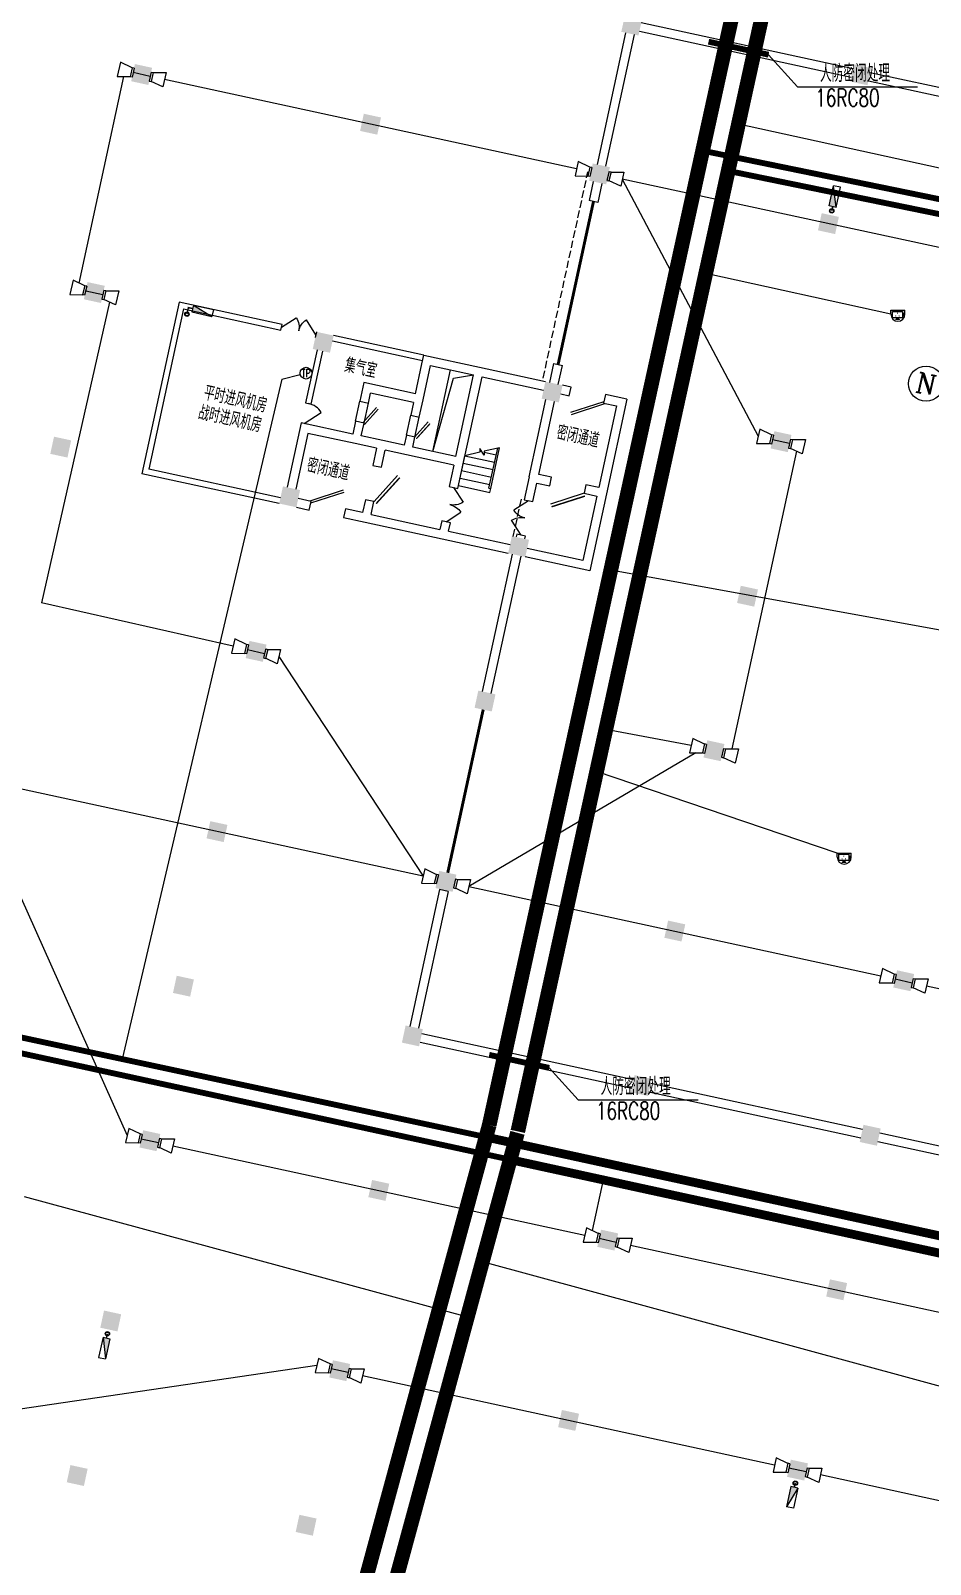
# Model space of a CAD drawing. Extents: x 791398 to 2325386, y -987887 to -518217.
# Drawn here: x 1507381 to 1538105, y -775316 to -722945 of the extents above; entities that cross this region are included whole.
import ezdxf
from ezdxf.enums import TextEntityAlignment as Align

# ---------------------------------------------------------------- set-up
doc = ezdxf.new("R2010")
doc.units = 0
doc.header["$LTSCALE"] = 1000
doc.header["$MEASUREMENT"] = 0
for name, pattern in [('BORDER', [1.75, 0.5, -0.25, 0.5, -0.25, 0, -0.25]), ('DASH', [0.35, 0.25, -0.1]), ('DASHEDX2', [1.5, 1, -0.5])]:
    doc.linetypes.add(name, pattern=pattern)
for name, color, linetype in [('AXIS', 3, 'Continuous'), ('AXIS_TEXT', 7, 'Continuous'), ('COLUMN', 252, 'Continuous'), ('JPS-X', 1, 'BORDER'), ('JPS-XHS', 7, 'Continuous'), ('PS房间字', 3, 'Continuous'), ('RD-equip', 3, 'Continuous'), ('RD-text', 4, 'Continuous'), ('STAIR', 9, 'Continuous'), ('WALL', 8, 'Continuous'), ('WINDOW', 8, 'Continuous'), ('ZS封堵', 40, 'Continuous'), ('ZS房间字', 6, 'Continuous')]:
    doc.layers.add(name, color=color, linetype=linetype)
doc.layers.add('RD-line', color=2, linetype='Continuous', lineweight=0)
doc.styles.add('_TCH_AXIS', font='COMPLEX', dxfattribs={"bigfont": 'GBCBIG'})
doc.styles.add('_TCH_DIM', font='SIMPLEX', dxfattribs={"bigfont": 'GBCBIG'})
doc.styles.add('_TEL_DIM', font='SIMPLEX', dxfattribs={"width": 0.8, "height": 3.5, "bigfont": 'HZTXT'})
doc.styles.add('COMPLEX', font='COMPLEX')
doc.styles.add('FS1', font='txt4', dxfattribs={"width": 0.8, "bigfont": 'fstxt'})
doc.styles.add('FS2', font='tjromans.shx', dxfattribs={"width": 0.8, "bigfont": 'tjhztxt.shx'})
doc.linetypes.add('BRA', pattern='A,2.8,-0.1,["B",_TEL_DIM,S=0.07,R=0,X=0,Y=-0.12],-0.25', length=3.15)
doc.linetypes.add('CCTV', pattern='A,2.8,-0.1,["V",_TEL_DIM,S=0.07,R=0,X=0,Y=-0.12],-0.25', length=3.15)
doc.linetypes.add('TD', pattern='A,2.8,-0.1,["C",_TEL_DIM,S=0.07,R=0,X=0,Y=-0.12],-0.25', length=3.15)

# ---------------------------------------------------------------- blocks, each defined once
blk = doc.blocks.new('FF')
at = {"linetype": 'Continuous'}
for radius in [75, 60]:
    blk.add_circle((0, 0), radius, dxfattribs=at)
blk = doc.blocks.new('DXHS')
at = {"layer": 'JPS-XHS'}
blk.add_hatch(color=256, dxfattribs=at).paths.add_polyline_path([(-350, 240), (-350, 0), (350, 0)])
at = {"layer": 'JPS-XHS', "linetype": 'Continuous'}
for p, q in [((-350, 240), (-350, 0)), ((-350, 240), (350, 240)), ((-350, 0), (350, 0)), ((350, 240), (350, 0))]:
    blk.add_line(p, q, dxfattribs=at)
at = {"layer": 'JPS-XHS'}
blk.add_line((-350, 240), (350, 0), dxfattribs=at)
blk = doc.blocks.new('xxhhsss')
at = {"layer": 'JPS-X', "const_width": 50}
for points in [[(69612, -30619), (69580, -30766)], [(47560, -34294), (47609, -34069), (47756, -34101)], [(44810, -69256), (44842, -69110)], [(68303, -74357), (68335, -74210)]]:
    blk.add_lwpolyline(points, dxfattribs=at)
at = {"layer": 'JPS-X'}
for p, rotation in [((69580, -30766), 257.7513756366785), ((47560, -34294), 347.7513756287452), ((44842, -69110), 77.75137563667849), ((68335, -74210), 257.7513756366785)]:
    blk.add_blockref('FF', p, dxfattribs=dict(at, rotation=rotation))
at = {"layer": 'JPS-XHS', "xscale": -1}
for p, rotation in [((69569, -30252), 257.7513756366785), ((44853, -69624), 77.75137563667849)]:
    blk.add_blockref('DXHS', p, dxfattribs=dict(at, rotation=rotation))
at = {"layer": 'JPS-XHS'}
for p, rotation in [((48072, -34293), 347.7513756287452), ((68112, -74673), 257.7513756366785)]:
    blk.add_blockref('DXHS', p, dxfattribs=dict(at, rotation=rotation))
blk = doc.blocks.new('_FZH')
blk.add_solid([(-0.5, -0.5), (0.5, -0.5), (-0.5, 0.5), (0.5, 0.5)])
blk = doc.blocks.new('_AXISO')
blk.add_circle((0, 0), 0.5)
at = {"layer": 'AXIS_TEXT', "style": 'COMPLEX', "width": 1.041667}
blk.add_attdef('A', text='', height=0.56, dxfattribs=at).set_placement((-0.25, -0.28), (0.25, -0.28), align=Align.FIT)
blk = doc.blocks.new('$DorLib2D$00000181')
at = {"color": 0}
for p, q in [((-0.533, 0.141), (0.333, 0.641)), ((-0.5, 0.083), (0.366, 0.583))]:
    blk.add_line(p, q, dxfattribs=at)
blk = doc.blocks.new('$DorLib2D$00000116')
at = {"color": 0}
for p, q in [((-0.5, 0), (-0.146, 0.354)), ((0.5, 0), (0.146, 0.354))]:
    blk.add_line(p, q, dxfattribs=at)
for centre, start, end in [((-0.5, 0), 0, 45), ((0.5, 0), 135, 180)]:
    blk.add_arc(centre, 0.5, start, end, dxfattribs=at)
blk = doc.blocks.new('$DorLib2D$00000190')
at = {"color": 0}
blk.add_line((-0.5, 0.187), (0.366, 0.687), dxfattribs=at)
at = {"color": 0, "const_width": 0.0625}
blk.add_lwpolyline([(-0.562, 0.296), (0.304, 0.796)], dxfattribs=at)
blk = doc.blocks.new('$DorLib2D$00000180')
at = {"color": 0}
for p, q in [((-0.557, 0.242), (0.309, 0.742)), ((-0.5, 0.143), (0.366, 0.643))]:
    blk.add_line(p, q, dxfattribs=at)
blk = doc.blocks.new('$DorLib2D$00000192')
at = {"color": 0}
blk.add_line((-0.5, 0.125), (0.366, 0.625), dxfattribs=at)
at = {"color": 0, "const_width": 0.0417}
blk.add_lwpolyline([(-0.542, 0.197), (0.324, 0.697)], dxfattribs=at)
blk = doc.blocks.new('$DorLib2D$00000114')
at = {"color": 0}
blk.add_line((0.5, 0), (-0.207, 0.707), dxfattribs=at)
blk.add_arc((0.5, 0), 1, 135, 180, dxfattribs=at)
blk = doc.blocks.new('dadadadadadadad')
at = {"layer": 'RD-equip'}
for p, q in [((-157, 0), (-157, -70)), ((-157, 0), (157, 0)), ((157, 0), (157, -70)), ((-154, -70), (-253, -500)), ((-253, -500), (248, -500)), ((-157, -70), (157, -70)), ((248, -500), (155, -70))]:
    blk.add_line(p, q, dxfattribs=at)
blk = doc.blocks.new('PCY07')
at = {"color": 0, "lineweight": -2}
for p, q in [((-321, 0), (-321, 182)), ((-321, 182), (321, 182)), ((-249, -161), (-249, 129)), ((-249, 129), (205, 129)), ((205, 129), (205, -161)), ((321, 0), (321, 182)), ((205, -161), (-249, -161))]:
    blk.add_line(p, q, dxfattribs=at)
at = {"color": 0, "lineweight": -2, "const_width": 25}
for points in [[(-34, 48, 1), (-9, 48, 1)], [(-111, -81, 1), (-86, -81, 1)], [(67, -81, -1), (42, -81, -1)]]:
    blk.add_lwpolyline(points, format="xyb", close=True, dxfattribs=at)
at = {"color": 0, "lineweight": -2, "const_width": 80}
blk.add_lwpolyline([(245, 69), (245, -100)], dxfattribs=at)
at = {"color": 0, "lineweight": -2}
blk.add_lwpolyline([(-12, -162, 100, 250, 0), (-12, -272, 250, 250, 0)], format="xyseb", dxfattribs=at)
blk.add_arc((0, 0), 321, 180, 0, dxfattribs=at)
blk = doc.blocks.new('TELEPHONE')
at = {"layer": 'RD-equip'}
blk.add_circle((-32658, -70477), 200, dxfattribs=at)
at = {"layer": 'RD-text', "style": 'FS1', "width": 0.8}
blk.add_attdef('T', text='', height=350, dxfattribs=at).set_placement((-32658, -70477), align=Align.MIDDLE)

msp = doc.modelspace()

# ---------------------------------------------------------------- linework, layer by layer
msp.add_line((1521116, -737315), (1521720, -734530))
msp.add_lwpolyline([(1521116, -737315), (1521820, -734817), (1522502, -734700)])
at = {"layer": 'RD-line', "linetype": 'BRA', "ltscale": 0.8}
for p, q in [((1510554, -724512), (1509028, -731563)), ((1511463, -724506), (1510877, -724379)), ((1526026, -727659), (1511952, -724611)), ((1541662, -731053), (1527586, -728016)), ((1527586, -728016), (1532229, -736796)), ((1509260, -731825), (1509845, -731959)), ((1510078, -732219), (1507756, -742481)), ((1533533, -737304), (1531331, -747470)), ((1533300, -737047), (1532713, -736920)), ((1514300, -743962), (1507756, -742481)), ((1514787, -744076), (1515372, -744210)), ((1515860, -744320), (1520781, -751816)), ((1529936, -747357), (1527025, -746804)), ((1530100, -747604), (1522341, -752173)), ((1505309, -748672), (1510672, -760673)), ((1520781, -751816), (1506707, -748772)), ((1522341, -752173), (1536415, -755221)), ((1536904, -755327), (1537490, -755454)), ((1537979, -755560), (1552052, -758608)), ((1511159, -760787), (1511746, -760914)), ((1512235, -761021), (1526306, -764077)), ((1526795, -764183), (1527381, -764310)), ((1527870, -764417), (1541941, -767473)), ((1517154, -768527), (1501934, -770760)), ((1518227, -768768), (1517641, -768641)), ((1532788, -771925), (1518716, -768874)), ((1533864, -772158), (1533277, -772031)), ((1548425, -775316), (1534353, -772264))]:
    msp.add_line(p, q, dxfattribs=at)
at = {"layer": 'RD-line', "linetype": 'CCTV'}
for p, q in [((1613140, -744001), (1531552, -726133)), ((1536757, -732627), (1530433, -731242)), ((1534925, -751030), (1526709, -748247)), ((1507157, -762752), (1522296, -766870)), ((1540546, -769813), (1522808, -764989))]:
    msp.add_line(p, q, dxfattribs=at)
at = {"layer": 'RD-line', "linetype": 'TD', "ltscale": 0.8}
for q in [(1516590, -734687), (1510504, -758063)]:
    msp.add_line((1515963, -734840), q, dxfattribs=at)
at = {"layer": 'RD-line', "linetype": 'TD'}
msp.add_line((1543768, -744383), (1527192, -741368), dxfattribs=at)
at = {"layer": 'RD-line'}
msp.add_line((1526563, -763919), (1526939, -762191), dxfattribs=at)
at = {"layer": 'RD-line', "linetype": 'DASHEDX2'}
for points, const_width in [([(1524018, -760533), (1536630, -702943)], 500), ([(1530329, -727044), (1568130, -734783), (1566908, -741826)], 200), ([(1495709, -755899), (1498025, -755899), (1523757, -761498)], 200), ([(1509405, -814263), (1524006, -760581)], 500), ([(1523757, -761498), (1593215, -776622)], 300)]:
    msp.add_lwpolyline(points, dxfattribs=dict(at, const_width=const_width))
at = {"layer": 'RD-line'}
for points, const_width in [([(1523041, -760319), (1535442, -703695)], 500), ([(1530531, -723321), (1532582, -723766)], 200), ([(1531201, -727733), (1567554, -735175), (1566415, -741740)], 200), ([(1495709, -755399), (1498078, -755399), (1522931, -760726)], 200), ([(1523040, -757919), (1525090, -758364)], 200), ([(1508440, -814001), (1523041, -760319)], 500), ([(1522953, -760731), (1592851, -775951)], 300)]:
    msp.add_lwpolyline(points, dxfattribs=dict(at, const_width=const_width))
at = {"layer": 'RD-text'}
for p, q in [((1533572, -724858), (1532582, -723766)), ((1533572, -724858), (1537664, -724858)), ((1526081, -759456), (1525090, -758364)), ((1526081, -759456), (1530172, -759456))]:
    msp.add_line(p, q, dxfattribs=at)
at = {"layer": 'STAIR'}
for p, q in [((1522715, -737343), (1522210, -737460)), ((1522719, -737217), (1522715, -737343)), ((1522716, -737304), (1522786, -737319)), ((1522866, -737442), (1522719, -737217)), ((1522870, -737307), (1522866, -737442)), ((1522869, -737338), (1523281, -737427)), ((1523395, -737186), (1522870, -737307)), ((1523033, -738570), (1523330, -737201)), ((1523092, -738583), (1523395, -737186)), ((1523092, -738583), (1523395, -737186)), ((1521989, -738477), (1522210, -737460)), ((1522154, -737714), (1523171, -737935)), ((1522210, -737460), (1523226, -737681)), ((1522044, -738223), (1523060, -738443)), ((1522099, -737969), (1523116, -738189)), ((1521989, -738477), (1523064, -738710)), ((1523033, -738570), (1523092, -738583)), ((1523064, -738710), (1523092, -738583))]:
    msp.add_line(p, q, dxfattribs=at)
at = {"layer": 'WALL'}
for p, q in [((1528234, -722671), (1535466, -724241)), ((1527699, -723016), (1526723, -727512)), ((1527992, -723079), (1527016, -727575)), ((1528171, -722965), (1535402, -724534)), ((1535989, -724662), (1543220, -726232)), ((1536052, -724369), (1543284, -725939)), ((1526596, -728098), (1526456, -728743)), ((1526889, -728162), (1526749, -728807)), ((1526749, -728807), (1526456, -728743)), ((1512451, -732211), (1511178, -738074)), ((1512604, -732448), (1511416, -737921)), ((1515969, -732974), (1512451, -732211)), ((1512604, -732448), (1515927, -733170)), ((1515927, -733170), (1515969, -732974)), ((1517142, -733229), (1517100, -733424)), ((1520764, -734220), (1517686, -733552)), ((1520807, -734024), (1517728, -733356)), ((1517161, -733847), (1516769, -735655)), ((1516964, -735697), (1517357, -733890)), ((1520743, -734318), (1520807, -734024)), ((1520807, -734024), (1522712, -734438)), ((1520520, -735344), (1520743, -734318)), ((1520782, -735554), (1521036, -734381)), ((1521036, -734381), (1522502, -734700)), ((1521036, -734381), (1521036, -734381)), ((1521897, -737485), (1522502, -734700)), ((1522159, -737695), (1522795, -734763)), ((1522712, -734438), (1524960, -734926)), ((1522795, -734763), (1524896, -735219)), ((1525106, -734958), (1525246, -734313)), ((1525246, -734313), (1525540, -734377)), ((1525400, -735022), (1525540, -734377)), ((1518761, -734962), (1518623, -735597)), ((1520520, -735344), (1518761, -734962)), ((1525839, -735117), (1525546, -735053)), ((1525776, -735410), (1525839, -735117)), ((1516769, -735655), (1516964, -735697)), ((1518623, -735597), (1518916, -735661)), ((1518916, -735661), (1518991, -735319)), ((1520457, -735637), (1518991, -735319)), ((1520457, -735637), (1520361, -736077)), ((1520654, -736140), (1520782, -735554)), ((1524406, -738183), (1524979, -735544)), ((1524731, -738100), (1525272, -735608)), ((1525483, -735347), (1525776, -735410)), ((1527388, -735760), (1526784, -738545)), ((1527012, -735372), (1526948, -735665)), ((1526948, -735665), (1527388, -735760)), ((1527745, -735531), (1527012, -735372)), ((1527745, -735531), (1527045, -738756)), ((1518475, -736281), (1518379, -736721)), ((1518768, -736345), (1518475, -736281)), ((1520361, -736077), (1520654, -736140)), ((1516620, -736339), (1516143, -738538)), ((1516850, -736696), (1516436, -738601)), ((1518379, -736721), (1516620, -736339)), ((1516816, -736381), (1516620, -736339)), ((1518462, -737046), (1516850, -736696)), ((1518673, -736785), (1518768, -736345)), ((1519405, -736944), (1518673, -736785)), ((1520213, -736761), (1520138, -737103)), ((1520506, -736824), (1520213, -736761)), ((1520432, -737166), (1520506, -736824)), ((1519195, -737205), (1518462, -737046)), ((1519195, -737205), (1519068, -737791)), ((1519361, -737855), (1519488, -737269)), ((1520138, -737103), (1519405, -736944)), ((1520221, -737428), (1519488, -737269)), ((1521897, -737485), (1520432, -737166)), ((1519068, -737791), (1519361, -737855)), ((1521834, -737778), (1520221, -737428)), ((1521834, -737778), (1521675, -738511)), ((1521968, -738574), (1522159, -737695)), ((1515869, -739092), (1511178, -738074)), ((1515912, -738897), (1511416, -737921)), ((1524406, -738183), (1524237, -738965)), ((1524530, -739028), (1524668, -738393)), ((1524668, -738393), (1525107, -738489)), ((1525171, -738195), (1524731, -738100)), ((1525107, -738489), (1525171, -738195)), ((1516959, -739022), (1516519, -738926)), ((1521675, -738511), (1521968, -738574)), ((1526720, -738839), (1526243, -741037)), ((1526344, -738450), (1526280, -738743)), ((1526280, -738743), (1526720, -738839)), ((1526784, -738545), (1526344, -738450)), ((1527045, -738756), (1526472, -741394)), ((1516455, -739220), (1516895, -739315)), ((1516895, -739315), (1516959, -739022)), ((1518132, -739277), (1518068, -739570)), ((1518718, -739404), (1518132, -739277)), ((1518813, -738964), (1518718, -739404)), ((1519106, -739028), (1518813, -738964)), ((1519011, -739467), (1519106, -739028)), ((1519011, -739467), (1521356, -739977)), ((1524237, -738965), (1524530, -739028)), ((1518068, -739570), (1518801, -739729)), ((1518801, -739729), (1521439, -740302)), ((1521420, -739683), (1521356, -739977)), ((1521713, -739747), (1521420, -739683)), ((1521650, -740040), (1521713, -739747)), ((1521439, -740302), (1523687, -740790)), ((1521650, -740040), (1523751, -740496)), ((1523982, -740137), (1523961, -740235)), ((1524275, -740201), (1523982, -740137)), ((1524254, -740299), (1524275, -740201)), ((1522815, -745512), (1523834, -740821)), ((1523108, -745576), (1524127, -740885)), ((1526472, -741394), (1524273, -740917)), ((1526243, -741037), (1524337, -740624)), ((1521347, -752276), (1520333, -756946)), ((1521640, -752340), (1520626, -757009)), ((1521640, -752340), (1521347, -752276)), ((1520741, -757188), (1527972, -758758)), ((1520677, -757481), (1527909, -759051)), ((1528495, -759178), (1535727, -760748)), ((1528559, -758885), (1535790, -760455)), ((1536313, -760875), (1543545, -762445)), ((1536377, -760582), (1543608, -762152))]:
    msp.add_line(p, q, dxfattribs=at)
at = {"layer": 'WINDOW'}
for p, q in [((1518475, -736281, 150), (1518623, -735597, 150)), ((1518768, -736345, 150), (1518916, -735661, 150)), ((1520213, -736761, 150), (1520361, -736077, 150)), ((1520506, -736824, 150), (1520654, -736140, 150))]:
    msp.add_line(p, q, dxfattribs=at)
at = {"layer": 'WINDOW', "linetype": 'DASH', "ltscale": 2, "const_width": 100}
for points in [[(1526602, -728775), (1525393, -734345)], [(1522835, -746130), (1521625, -751701)]]:
    msp.add_lwpolyline(points, dxfattribs=at)
at = {"layer": 'ZS封堵', "linetype": 'DASH'}
for points in [[(1524883, -734807), (1526411, -727771)], [(1523863, -740214), (1524160, -738846)]]:
    msp.add_lwpolyline(points, dxfattribs=at)

# ---------------------------------------------------------------- block references
at = {"layer": 'AXIS'}
ref = msp.add_blockref('_AXISO', (1537958, -735002), dxfattribs=dict(at, xscale=1200, yscale=1200, zscale=1200))
ref.add_attrib('A', 'N', dxfattribs={"layer": 'AXIS_TEXT', "height": 679, "rotation": 347.5963, "style": '_TCH_AXIS', "width": 1.105263}).set_placement((1537554, -735260), (1538217, -735406), align=Align.FIT)
at = {"layer": 'COLUMN'}
for p, xscale, yscale, zscale, rotation in [((1527909, -722754), 599.9999999999441, 599.9999999999687, 599.9999999999687, 347.7513756325686), ((1511170, -724442), 599.9999999999441, 600.0000000000331, 600.0000000000331, 347.7513756325686), ((1535727, -724452), 599.9999999999441, 600.0000000000824, 600.0000000000824, 347.7513756325686), ((1518988, -726139), 599.9999999999193, 599.9999999999836, 599.9999999999836, 347.7513756325794), ((1526806, -727837), 599.9999999998699, 599.9999999999193, 599.9999999999193, 347.7513756326011), ((1534624, -729534), 600.0000000001469, 599.9999999999687, 599.9999999999687, 347.7513756325841), ((1509554, -731888), 599.9999999999687, 600.0000000000181, 600.0000000000181, 347.7513756325577), ((1517372, -733586), 599.9999999999934, 599.9999999999687, 599.9999999999687, 347.7513756325469), ((1525189, -735283), 599.9999999999934, 600.0000000000181, 600.0000000000181, 347.7513756325469), ((1508408, -737166), 599.9999999999193, 599.9999999999193, 599.9999999999193, 347.7513756325794), ((1533007, -736980), 599.9999999999934, 599.9999999999687, 599.9999999999687, 347.7513756325469), ((1516226, -738863), 599.9999999999193, 600.0000000000331, 600.0000000000331, 347.7513756325794), ((1524044, -740560), 599.9999999999193, 599.9999999999687, 599.9999999999687, 347.7513756325794), ((1531862, -742257), 599.9999999999441, 599.9999999999836, 599.9999999999836, 347.7513756325686), ((1515080, -744140), 600.0000000001469, 600.0000000000331, 600.0000000000331, 347.7513756325841), ((1522898, -745837), 600.0000000001469, 599.9999999999836, 599.9999999999836, 347.7513756325841), ((1530716, -747534), 599.9999999999193, 600.0000000000331, 600.0000000000331, 347.7513756325794), ((1513744, -750296), 599.9999999999193, 599.9999999999193, 599.9999999999193, 347.7513756325794), ((1521562, -751994), 600.0000000001469, 599.9999999999836, 599.9999999999836, 347.7513756325841), ((1529379, -753691), 599.9999999999193, 599.9999999999687, 599.9999999999687, 347.7513756325794), ((1537197, -755388), 599.9999999998946, 600.0000000000331, 600.0000000000331, 347.7513756325903), ((1512598, -755574), 599.9999999998946, 599.9999999999836, 599.9999999999836, 347.7513756325903), ((1520416, -757271), 599.9999999998699, 599.9999999999193, 599.9999999999193, 347.7513756326011), ((1528234, -758968), 600.0000000001469, 600.0000000001469, 600.0000000001469, 347.7513756325841), ((1536052, -760665), 600.0000000001221, 599.9999999999836, 599.9999999999836, 347.751375632595), ((1511452, -760851), 599.9999999999193, 600.0000000000331, 600.0000000000331, 347.7513756325794), ((1519270, -762548), 600.0000000001469, 600.0000000000331, 600.0000000000331, 347.7513756325841), ((1527088, -764245), 599.9999999999193, 599.9999999998699, 599.9999999998699, 347.7513756325794), ((1534906, -765942), 600.0000000003744, 599.9999999999836, 599.9999999999836, 347.7513756325889), ((1510116, -767007), 600.0000000001469, 599.9999999999193, 599.9999999999193, 347.7513756325841), ((1517934, -768704), 599.9999999999193, 599.9999999999836, 599.9999999999836, 347.7513756325794), ((1525752, -770402), 599.9999999999193, 599.9999999999836, 599.9999999999836, 347.7513756325794), ((1508970, -772284), 599.9999999999441, 599.9999999999193, 599.9999999999193, 347.7513756325686), ((1533570, -772099), 600.0000000001469, 600.0000000000331, 600.0000000000331, 347.7513756325841), ((1516788, -773982), 599.9999999999193, 599.9999999999193, 599.9999999999193, 347.7513756325794)]:
    msp.add_blockref('_FZH', p, dxfattribs=dict(at, xscale=xscale, yscale=yscale, zscale=zscale, rotation=rotation))
at = {"layer": 'JPS-XHS'}
msp.add_blockref('xxhhsss', (1465159, -698333), dxfattribs=at)
at = {"layer": 'RD-equip', "color": 3, "lineweight": 0, "xscale": 0.7475813101045787, "yscale": 0.7475813099881634, "zscale": 0.74758131}
for p in [(1536997, -732627), (1535165, -751166)]:
    msp.add_blockref('PCY07', p, dxfattribs=at)
at = {"layer": 'RD-equip'}
ref = msp.add_blockref('TELEPHONE', (1549442, -664163), dxfattribs=at)
ref.add_attrib('T', 'TP', dxfattribs={"layer": 'RD-text', "height": 270, "style": 'FS1', "width": 0.7}).set_placement((1516785, -734640), align=Align.MIDDLE)
at = {"layer": 'RD-line', "color": 1, "rotation": 257.094697204239}
for p in [(1510877, -724379), (1526513, -727773), (1509260, -731825), (1532716, -736910), (1514787, -744076), (1530423, -747471), (1521268, -751930), (1536903, -755328), (1511159, -760787), (1526795, -764181), (1517641, -768641), (1533276, -772035)]:
    msp.add_blockref('dadadadadadadad', p, dxfattribs=at)
at = {"layer": 'RD-line', "color": 1, "xscale": -1, "rotation": 77.094697204239}
for p in [(1511462, -724513), (1527098, -727907), (1509845, -731959), (1533300, -737044), (1515372, -744210), (1531008, -747605), (1521853, -752064), (1537488, -755462), (1511744, -760921), (1527380, -764315), (1518225, -768775), (1533861, -772169)]:
    msp.add_blockref('dadadadadadadad', p, dxfattribs=at)
at = {"layer": 'WINDOW'}
for name, p, xscale, yscale, zscale, rotation in [('$DorLib2D$00000116', (1516534, -733199), 1200, -1200, 1200, 167.7513756325585), ('$DorLib2D$00000114', (1516792, -736018), -700, -700, -700, 77.75137563267324), ('$DorLib2D$00000180', (1518696, -735971), 700, -700, 700, 77.75137563237219), ('$DorLib2D$00000181', (1526394, -735391), -1200, -1200, -1200, 347.7513756327656), ('$DorLib2D$00000190', (1520433, -736451), 700, -700, 700, 77.751375634325), ('$DorLib2D$00000181', (1517513, -739296), 1200, 1200, 1200, 347.7513756307587), ('$DorLib2D$00000192', (1519087, -738410), -1200, 1200, -1200, 257.7513756303067), ('$DorLib2D$00000116', (1521694, -739129), 1200, -1200, 1200, 77.75137563292238), ('$DorLib2D$00000116', (1524256, -739583), -1200, 1200, -1200, 77.75137563267768), ('$DorLib2D$00000192', (1525726, -738469), -1200, -1200, -1200, 347.7513756329192)]:
    msp.add_blockref(name, p, dxfattribs=dict(at, xscale=xscale, yscale=yscale, zscale=zscale, rotation=rotation))

# ---------------------------------------------------------------- texts
at = {"layer": 'PS房间字', "style": '_TCH_DIM'}
for s, p in [('集气室', (1518069, -734589)), ('平时进风机房', (1513254, -735537))]:
    msp.add_text(s, height=506.4, rotation=347.7514, dxfattribs=at).set_placement(p)
at = {"layer": 'RD-text', "linetype": 'TD', "style": 'FS2', "width": 0.7}
for s, p in [('人防密闭处理', (1535534, -724697)), ('16RC80', (1535276, -725532)), ('人防密闭处理', (1528042, -759294)), ('16RC80', (1527784, -760129))]:
    msp.add_text(s, height=600, rotation=0.1611, dxfattribs=at).set_placement(p, align=Align.CENTER)
at = {"layer": 'ZS房间字', "style": '_TCH_DIM'}
for s, p in [('战时进风机房', (1513070, -736210)), ('密闭通道', (1525306, -736888)), ('密闭通道', (1516779, -738005))]:
    msp.add_text(s, height=506.4, rotation=347.7514, dxfattribs=at).set_placement(p)

doc.saveas('drawing.dxf')
